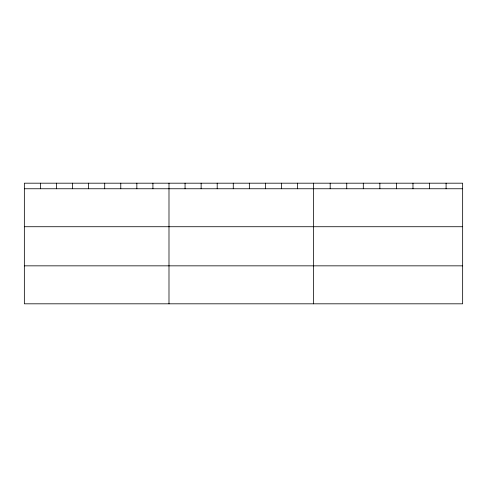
<?xml version="1.0" encoding="UTF-8"?>
<svg xmlns="http://www.w3.org/2000/svg" width="487" height="487" viewBox="0 0 487 487"><rect width="100%" height="100%" fill="white"/><g stroke="black" fill="none" stroke-linecap="round" stroke-linejoin="round"><path stroke-width="0.73" d="M462.65 226.723L462.65 183.185L24.35 183.185L24.35 303.815L462.65 303.815L462.65 226.723L24.35 226.723M24.35 188.755L462.65 188.755M24.35 265.841L462.65 265.841M446.092 183.185L446.092 188.755M429.534 183.185L429.534 188.755M412.976 183.185L412.976 188.755M396.418 183.185L396.418 188.755M379.86 183.185L379.86 188.755M363.302 183.185L363.302 188.755M346.744 183.185L346.744 188.755M330.186 183.185L330.186 188.755M313.628 183.185L313.628 303.815M297.557 183.185L297.557 188.755M281.486 183.185L281.486 188.755M265.415 183.185L265.415 188.755M249.344 183.185L249.344 188.755M233.273 183.185L233.273 188.755M217.202 183.185L217.202 188.755M201.131 183.185L201.131 188.755M185.06 183.185L185.06 188.755M168.989 183.185L168.989 303.815M152.918 183.185L152.918 188.755M136.847 183.185L136.847 188.755M120.776 183.185L120.776 188.755M104.705 183.185L104.705 188.755M88.634 183.185L88.634 188.755M72.563 183.185L72.563 188.755M56.492 183.185L56.492 188.755M40.421 183.185L40.421 188.755"/></g></svg>
